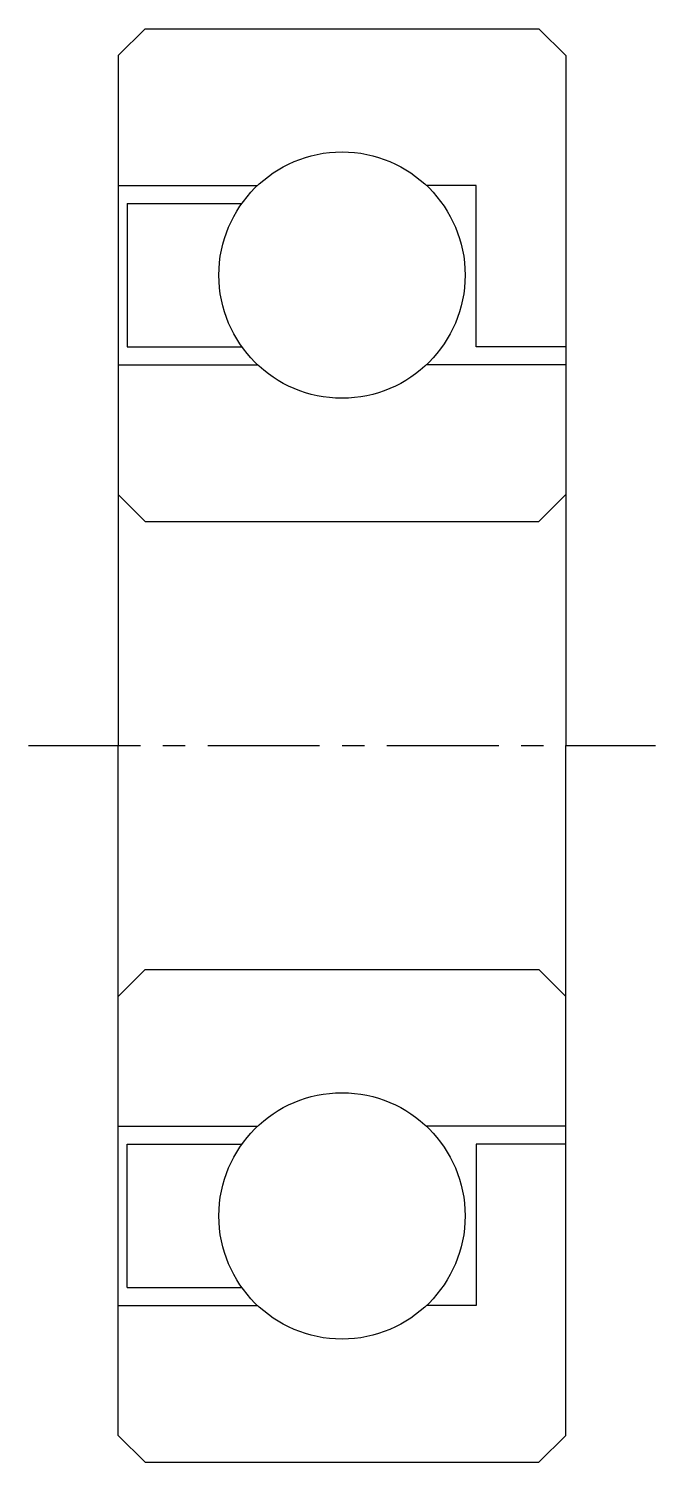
# Model space of a CAD drawing. Extents: x 5.3 to 51, y 5 to 58.
# Drawn here: x 44 to 51, y 42 to 58 of the extents above; entities outside this region: 2.
import ezdxf

# ---------------------------------------------------------------- set-up
doc = ezdxf.new("R2010")
doc.units = 0
doc.linetypes.add('CENTER', pattern=[2, 1.25, -0.25, 0.25, -0.25])
doc.layers.get('0').update_dxf_attribs({"linetype": 'CONTINUOUS'})
doc.layers.add('CENTER', color=1, linetype='CENTER')
doc.styles.get("Standard").update_dxf_attribs({"font": 'txt.shx', "bigfont": 'bigfont.shx'})

msp = doc.modelspace()

# ---------------------------------------------------------------- linework, layer by layer
at = {"color": 7, "linetype": 'CONTINUOUS'}
for p, q in [((45, 57.7), (45.3, 58)), ((45.3, 58), (49.7, 58)), ((49.7, 58), (50, 57.7)), ((45, 57.7), (45, 50)), ((50, 57.7), (50, 50)), ((45, 56.25), (46.556, 56.25)), ((49, 56.25), (48.444, 56.25)), ((49, 54.45), (49, 56.25)), ((45.1, 56.05), (46.382, 56.05)), ((45.1, 56.05), (45.1, 54.45)), ((45.1, 54.45), (46.382, 54.45)), ((50, 54.45), (49, 54.45)), ((45, 54.25), (46.556, 54.25)), ((50, 54.25), (48.444, 54.25)), ((45, 52.8), (45.3, 52.5)), ((49.7, 52.5), (50, 52.8)), ((45.3, 52.5), (49.7, 52.5)), ((45, 42.3), (45, 50)), ((50, 42.3), (50, 50)), ((45, 47.2), (45.3, 47.5)), ((45.3, 47.5), (49.7, 47.5)), ((49.7, 47.5), (50, 47.2)), ((45, 45.75), (46.556, 45.75)), ((50, 45.75), (48.444, 45.75)), ((45.1, 43.95), (45.1, 45.55)), ((45.1, 45.55), (46.382, 45.55)), ((49, 45.55), (49, 43.75)), ((50, 45.55), (49, 45.55)), ((45.1, 43.95), (46.382, 43.95)), ((45, 43.75), (46.556, 43.75)), ((49, 43.75), (48.444, 43.75)), ((45, 42.3), (45.3, 42)), ((50, 42.3), (49.7, 42)), ((45.3, 42), (49.7, 42))]:
    msp.add_line(p, q, dxfattribs=at)
for centre in [(47.5, 55.25), (47.5, 44.75)]:
    msp.add_circle(centre, 1.375, dxfattribs=at)
at = {"layer": 'CENTER', "color": 1, "linetype": 'CENTER'}
msp.add_line((44, 50), (51, 50), dxfattribs=at)

# ---------------------------------------------------------------- texts
at = {"color": 7, "linetype": 'CONTINUOUS'}
for s, p in [('UKB625ZZ', (5, 12.5)), ('KB0625ZZ', (5, 5))]:
    msp.add_text(s, height=2, dxfattribs=at).set_placement(p)

doc.saveas('drawing.dxf')
